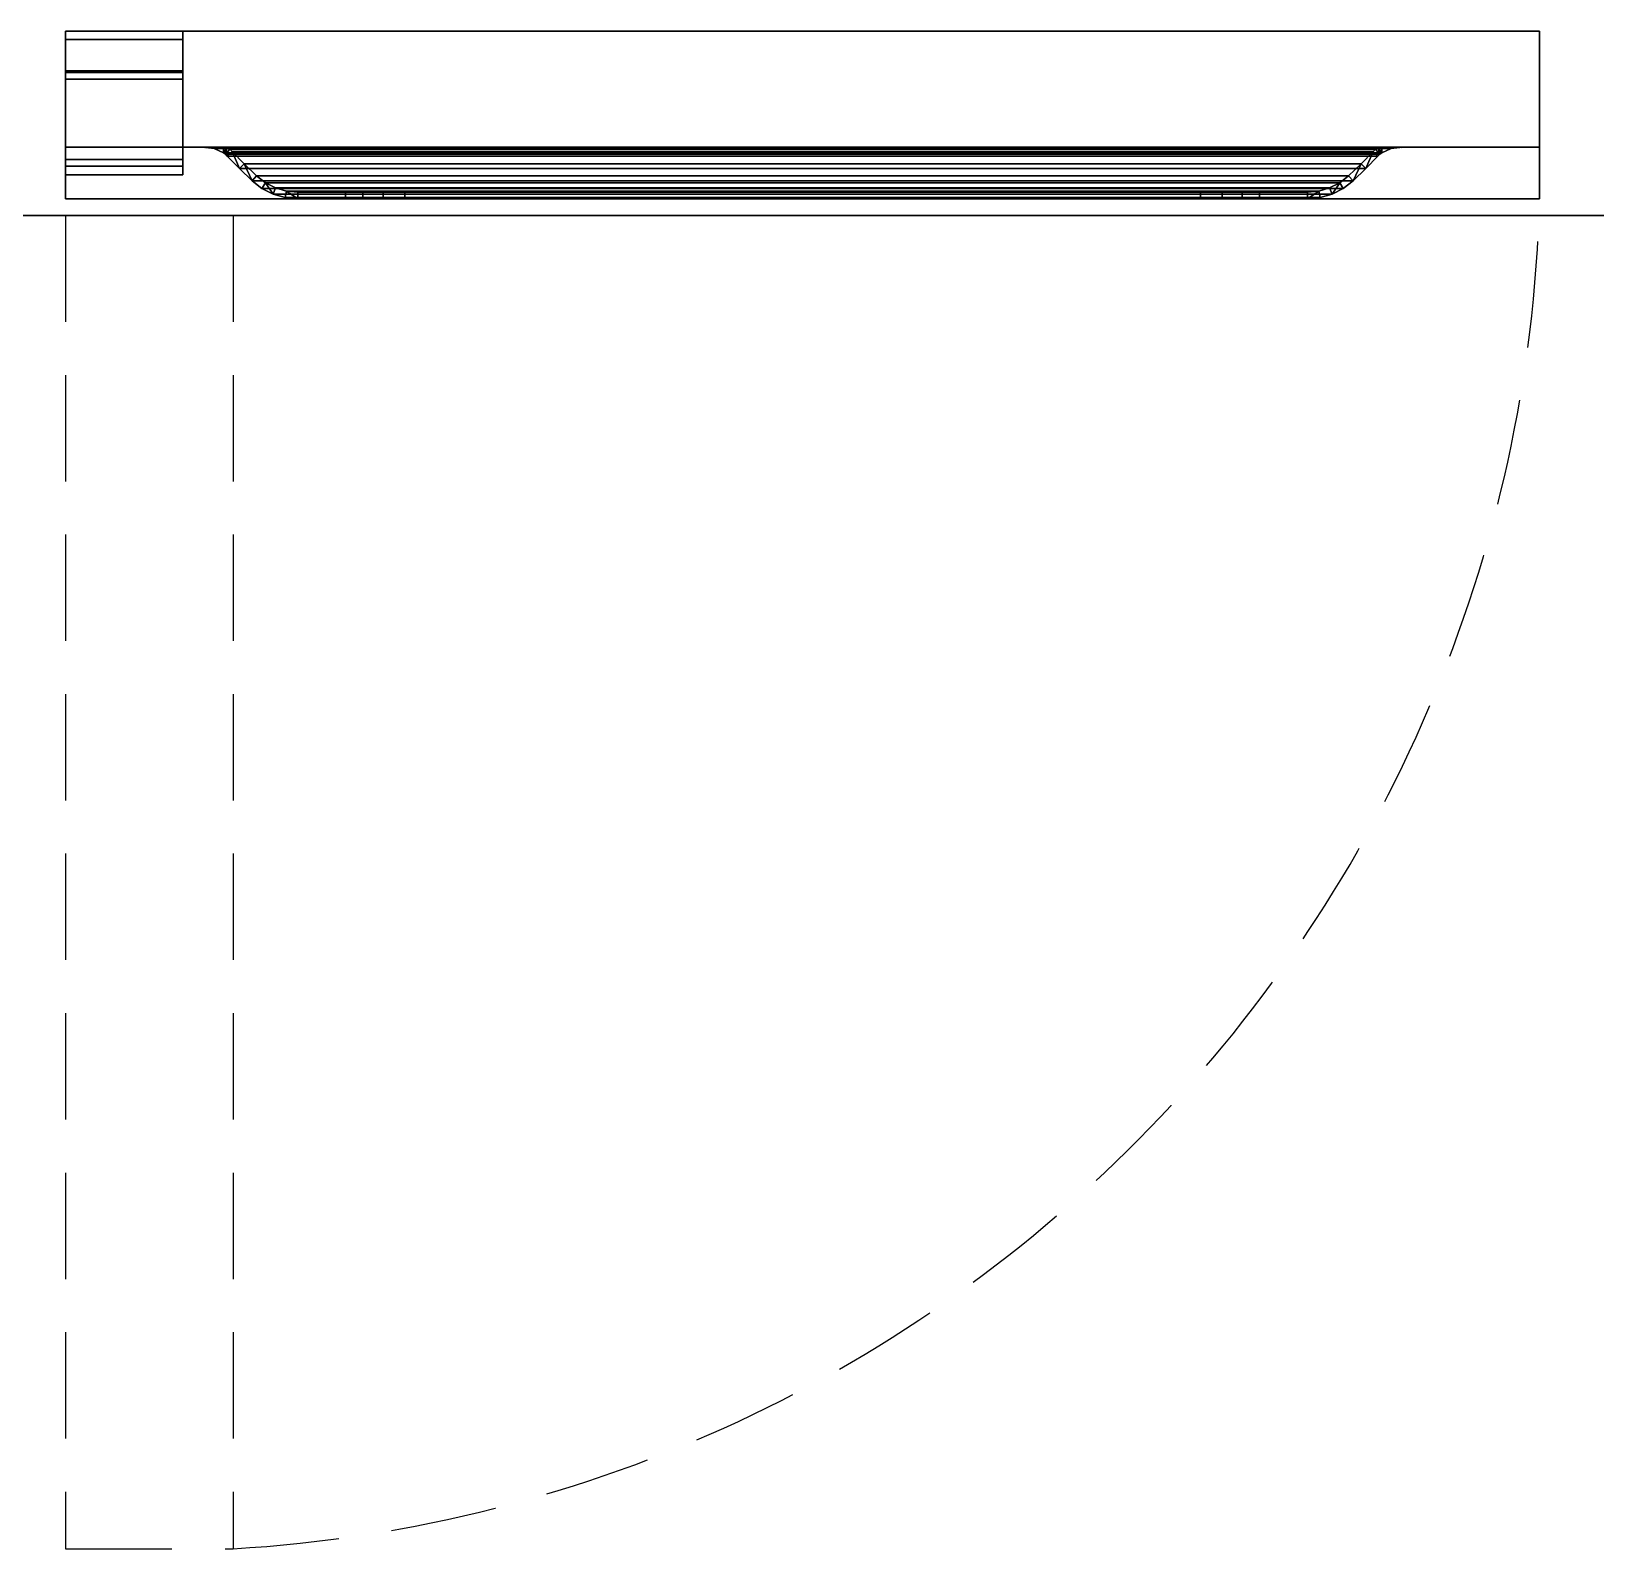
# Model space of a CAD drawing. Extents: x -9 to 2186, y -1355 to 1.
# Drawn here: x 756.3 to 1223.3, y -1098 to -645 of the extents above; entities that cross this region are included whole.
import ezdxf

# ---------------------------------------------------------------- set-up
doc = ezdxf.new("R2010")
doc.units = 0
doc.linetypes.add('NASCOSTA', pattern=[9.525, 6.35, -3.175])
for name, color, linetype in [('IQ_200_2D', 1, 'Continuous'), ('IQ_200_3D', 1, 'Continuous'), ('IQ_204_2D', 7, 'Continuous'), ('IQ_BROWN_3D', 32, 'Continuous')]:
    doc.layers.add(name, color=color, linetype=linetype)

msp = doc.modelspace()

# ---------------------------------------------------------------- linework, layer by layer
at = {"layer": 'IQ_200_2D'}
msp.add_line((2185, -700), (0, -700), dxfattribs=at)
at = {"layer": 'IQ_204_2D', "linetype": 'NASCOSTA', "ltscale": 5}
for p, q in [((766.5, -700), (766.5, -1098)), ((816.5, -700), (816.5, -1098)), ((766.5, -1098), (816.5, -1098))]:
    msp.add_line(p, q, dxfattribs=at)
msp.add_arc((792.27, -684.34), 414.37, 273.3526, 358.5257, dxfattribs=at)

# ---------------------------------------------------------------- meshes
at = {"layer": 'IQ_200_3D'}
mesh = msp.add_polyface(dxfattribs=at)
corners = [(766.5, -657.26, 178.51), (766.5, -645, 178.51), (766.5, -645, 150), (766.5, -647.5, 150), (766.5, -647.5, 176.01), (766.5, -687.81, 176.01), (766.5, -687.81, 185.01), (766.5, -685.31, 185.01), (766.5, -685.31, 178.51), (766.5, -683.31, 185.01), (766.5, -683.31, 187.51), (766.5, -656.8, 187.51), (766.5, -656.8, 181.76), (766.5, -659.3, 181.76), (766.5, -659.3, 185.01)]
mesh.append_faces([[corners[k] for k in face] for face in [(14, 11, 12, 13)]], dxfattribs={"vtx0": -1})
mesh.append_faces([[corners[k] for k in face] for face in [(5, 8, 0)]], dxfattribs={"vtx0": -1, "vtx2": -1})
mesh.append_faces([[corners[k] for k in face] for face in [(0, 1, 4, 5)]], dxfattribs={"vtx1": -1, "vtx3": -1})
mesh.append_faces([[corners[k] for k in face] for face in [(6, 7, 8, 5), (2, 3, 4, 1)]], dxfattribs={"vtx2": -1})
mesh.append_faces([[corners[k] for k in face] for face in [(14, 9, 10, 11)]], dxfattribs={"vtx3": -1})
mesh = msp.add_polyface(dxfattribs=at)
corners = [(766.5, -645, 150), (801.5, -645, 150), (801.5, -647.5, 150), (766.5, -647.5, 150)]
mesh.append_faces([[corners[k] for k in face] for face in [(0, 1, 2, 3)]])
mesh = msp.add_polyface(dxfattribs=at)
corners = [(766.5, -645, 178.51), (801.5, -645, 178.51), (801.5, -645, 150), (766.5, -645, 150)]
mesh.append_faces([[corners[k] for k in face] for face in [(0, 1, 2, 3)]])
mesh = msp.add_polyface(dxfattribs=at)
corners = [(766.5, -657.26, 178.51), (801.5, -657.26, 178.51), (801.5, -645, 178.51), (766.5, -645, 178.51)]
mesh.append_faces([[corners[k] for k in face] for face in [(0, 1, 2, 3)]])
mesh = msp.add_polyface(dxfattribs=at)
corners = [(766.5, -695, 693.5), (766.5, -679.6, 750.99), (766.5, -679.6, 799.66), (766.5, -645, 799.66), (766.5, -645, 187.51), (766.5, -695, 187.51)]
mesh.append_faces([[corners[k] for k in face] for face in [(1, 3, 0)]], dxfattribs={"vtx0": -1, "vtx1": -1})
mesh.append_faces([[corners[k] for k in face] for face in [(4, 5, 0, 3), (1, 2, 3)]], dxfattribs={"vtx2": -1})
mesh = msp.add_polyface(dxfattribs=at)
corners = [(1206.5, -695, 187.51), (766.5, -695, 187.51), (766.5, -645, 187.51), (1206.5, -645, 187.51)]
mesh.append_faces([[corners[k] for k in face] for face in [(0, 1, 2, 3)]])
mesh = msp.add_polyface(dxfattribs=at)
corners = [(1206.5, -645, 187.51), (766.5, -645, 187.51), (766.5, -645, 799.66), (1206.5, -645, 799.66)]
mesh.append_faces([[corners[k] for k in face] for face in [(0, 1, 2, 3)]])
mesh = msp.add_polyface(dxfattribs=at)
corners = [(1206.5, -645, 799.66), (766.5, -645, 799.66), (766.5, -679.6, 799.66), (1206.5, -679.6, 799.66)]
mesh.append_faces([[corners[k] for k in face] for face in [(0, 1, 2, 3)]])
mesh = msp.add_polyface(dxfattribs=at)
corners = [(766.5, -647.5, 176.01), (801.5, -647.5, 176.01), (801.5, -687.81, 176.01), (766.5, -687.81, 176.01)]
mesh.append_faces([[corners[k] for k in face] for face in [(0, 1, 2, 3)]])
mesh = msp.add_polyface(dxfattribs=at)
corners = [(766.5, -647.5, 150), (801.5, -647.5, 150), (801.5, -647.5, 176.01), (766.5, -647.5, 176.01)]
mesh.append_faces([[corners[k] for k in face] for face in [(0, 1, 2, 3)]])
mesh = msp.add_polyface(dxfattribs=at)
corners = [(801.5, -657.26, 178.51), (801.5, -685.31, 178.51), (801.5, -685.31, 185.01), (801.5, -687.81, 185.01), (801.5, -687.81, 176.01), (801.5, -647.5, 176.01), (801.5, -647.5, 150), (801.5, -645, 150), (801.5, -645, 178.51), (801.5, -683.31, 185.01), (801.5, -659.3, 185.01), (801.5, -659.3, 181.76), (801.5, -656.8, 181.76), (801.5, -656.8, 187.51), (801.5, -683.31, 187.51)]
mesh.append_faces([[corners[k] for k in face] for face in [(10, 13, 14, 9)]], dxfattribs={"vtx0": -1})
mesh.append_faces([[corners[k] for k in face] for face in [(5, 8, 0, 4)]], dxfattribs={"vtx0": -1, "vtx2": -1})
mesh.append_faces([[corners[k] for k in face] for face in [(7, 8, 5, 6), (12, 13, 10, 11)]], dxfattribs={"vtx1": -1})
mesh.append_faces([[corners[k] for k in face] for face in [(0, 1, 4)]], dxfattribs={"vtx1": -1, "vtx2": -1})
mesh.append_faces([[corners[k] for k in face] for face in [(1, 2, 3, 4)]], dxfattribs={"vtx3": -1})
mesh = msp.add_polyface(dxfattribs=at)
corners = [(1206.5, -695, 693.5), (1206.5, -695, 187.51), (1206.5, -645, 187.51), (1206.5, -645, 799.66), (1206.5, -679.6, 799.66), (1206.5, -679.6, 750.99)]
mesh.append_faces([[corners[k] for k in face] for face in [(3, 5, 0)]], dxfattribs={"vtx0": -1, "vtx2": -1})
mesh.append_faces([[corners[k] for k in face] for face in [(3, 4, 5)]], dxfattribs={"vtx2": -1})
mesh.append_faces([[corners[k] for k in face] for face in [(0, 1, 2, 3)]], dxfattribs={"vtx3": -1})
mesh = msp.add_polyface(dxfattribs=at)
corners = [(766.5, -656.8, 187.51), (801.5, -656.8, 187.51), (801.5, -656.8, 181.76), (766.5, -656.8, 181.76)]
mesh.append_faces([[corners[k] for k in face] for face in [(0, 1, 2, 3)]])
mesh = msp.add_polyface(dxfattribs=at)
corners = [(766.5, -683.31, 187.51), (801.5, -683.31, 187.51), (801.5, -656.8, 187.51), (766.5, -656.8, 187.51)]
mesh.append_faces([[corners[k] for k in face] for face in [(0, 1, 2, 3)]])
mesh = msp.add_polyface(dxfattribs=at)
corners = [(766.5, -656.8, 181.76), (801.5, -656.8, 181.76), (801.5, -659.3, 181.76), (766.5, -659.3, 181.76)]
mesh.append_faces([[corners[k] for k in face] for face in [(0, 1, 2, 3)]])
mesh = msp.add_polyface(dxfattribs=at)
corners = [(766.5, -685.31, 178.51), (801.5, -685.31, 178.51), (801.5, -657.26, 178.51), (766.5, -657.26, 178.51)]
mesh.append_faces([[corners[k] for k in face] for face in [(0, 1, 2, 3)]])
mesh = msp.add_polyface(dxfattribs=at)
corners = [(766.5, -659.3, 185.01), (801.5, -659.3, 185.01), (801.5, -683.31, 185.01), (766.5, -683.31, 185.01)]
mesh.append_faces([[corners[k] for k in face] for face in [(0, 1, 2, 3)]])
mesh = msp.add_polyface(dxfattribs=at)
corners = [(766.5, -659.3, 181.76), (801.5, -659.3, 181.76), (801.5, -659.3, 185.01), (766.5, -659.3, 185.01)]
mesh.append_faces([[corners[k] for k in face] for face in [(0, 1, 2, 3)]])
mesh = msp.add_polyface(dxfattribs=at)
corners = [(1206.5, -679.6, 799.66), (766.5, -679.6, 799.66), (766.5, -679.6, 750.99), (1206.5, -679.6, 750.99)]
mesh.append_faces([[corners[k] for k in face] for face in [(0, 1, 2, 3)]])
mesh = msp.add_polyface(dxfattribs=at)
corners = [(1206.5, -679.6, 750.99), (766.5, -679.6, 750.99), (766.5, -695, 693.5), (1206.5, -695, 693.5)]
mesh.append_faces([[corners[k] for k in face] for face in [(0, 1, 2, 3)]])
mesh = msp.add_polyface(dxfattribs=at)
corners = [(1158.23, -679.6, 793.12), (814.77, -679.6, 793.12), (813.64, -679.6, 794.25), (810.69, -679.6, 796.68), (807.34, -679.6, 798.51), (803.7, -679.6, 799.66), (1169.3, -679.6, 799.66), (1165.66, -679.6, 798.51), (1162.31, -679.6, 796.68), (1159.36, -679.6, 794.25)]
mesh.append_faces([[corners[k] for k in face] for face in [(2, 9, 0, 1)]], dxfattribs={"vtx0": -1})
mesh.append_faces([[corners[k] for k in face] for face in [(6, 7, 5)]], dxfattribs={"vtx1": -1})
mesh.append_faces([[corners[k] for k in face] for face in [(2, 3, 9)]], dxfattribs={"vtx1": -1, "vtx2": -1})
mesh.append_faces([[corners[k] for k in face] for face in [(7, 8, 4, 5), (8, 9, 3, 4)]], dxfattribs={"vtx1": -1, "vtx3": -1})
mesh = msp.add_polyface(dxfattribs=at)
corners = [(1169.3, -679.6, 799.66), (803.7, -679.6, 799.66), (807.41, -679.62, 798.47), (810.81, -680.02, 796.6), (813.64, -681.25, 794.25), (814.23, -681.73, 793.66), (814.77, -682.26, 793.12), (1158.23, -682.26, 793.12), (1158.77, -681.73, 793.66), (1159.36, -681.25, 794.25), (1162.19, -680.02, 796.6), (1165.59, -679.62, 798.47)]
mesh.append_faces([[corners[k] for k in face] for face in [(2, 11, 0, 1)]], dxfattribs={"vtx0": -1})
mesh.append_faces([[corners[k] for k in face] for face in [(3, 10, 11, 2), (10, 3, 4, 9), (5, 8, 9, 4)]], dxfattribs={"vtx0": -1, "vtx2": -1})
mesh.append_faces([[corners[k] for k in face] for face in [(6, 7, 8, 5)]], dxfattribs={"vtx2": -1})
mesh = msp.add_polyface(dxfattribs=at)
corners = [(813.64, -679.6, 794.25), (813.64, -681.25, 794.25), (810.81, -680.02, 796.6), (807.41, -679.62, 798.47), (803.7, -679.6, 799.66), (807.34, -679.6, 798.51), (810.69, -679.6, 796.68), (809.11, -679.82, 797.54), (806.02, -679.61, 798.92), (809.02, -679.6, 797.59), (806.71, -679.62, 798.7), (808.18, -679.6, 798.05), (807.06, -679.62, 798.59), (807.76, -679.6, 798.28), (807.24, -679.62, 798.53), (807.55, -679.6, 798.39), (808.26, -679.72, 798.01), (806.02, -679.6, 798.92), (807.84, -679.67, 798.24), (806.68, -679.6, 798.72), (807.62, -679.65, 798.36), (807.01, -679.6, 798.61), (807.17, -679.6, 798.56), (806.84, -679.6, 798.66), (806.89, -679.62, 798.64), (806.36, -679.62, 798.81), (806.54, -679.62, 798.75), (806.35, -679.6, 798.82), (806.51, -679.6, 798.77), (806.19, -679.61, 798.86), (806.18, -679.6, 798.87)]
mesh.append_faces([[corners[k] for k in face] for face in [(2, 0, 1)]], dxfattribs={"vtx0": -1})
mesh.append_faces([[corners[k] for k in face] for face in [(9, 7, 16), (11, 16, 18)]], dxfattribs={"vtx0": -1, "vtx2": -1})
mesh.append_faces([[corners[k] for k in face] for face in [(6, 0, 2), (5, 15, 3), (3, 14, 5), (2, 7, 6), (11, 9, 16), (9, 6, 7), (25, 29, 27), (19, 23, 10), (13, 11, 18), (21, 22, 12), (18, 20, 13), (10, 26, 19), (15, 13, 20), (23, 21, 24), (20, 3, 15), (14, 12, 22), (22, 5, 14), (12, 24, 21), (24, 10, 23), (29, 8, 30), (27, 28, 25), (26, 25, 28), (28, 19, 26), (17, 30, 8), (30, 27, 29)]], dxfattribs={"vtx1": -1, "vtx2": -1})
mesh.append_faces([[corners[k] for k in face] for face in [(8, 4, 17)]], dxfattribs={"vtx2": -1})
mesh = msp.add_polyface(dxfattribs=at)
corners = [(850.08, -693, 757.81), (850.08, -695, 757.81), (835.78, -695, 772.11), (832.05, -694.65, 775.84), (828.45, -693.61, 779.44), (825.1, -691.91, 782.79), (822.14, -689.62, 785.75), (818.39, -686.01, 789.5), (814.77, -682.26, 793.12), (814.23, -681.73, 793.66), (813.64, -681.25, 794.25), (813.64, -679.6, 794.25), (814.77, -679.6, 793.12), (815.53, -680.21, 792.36), (816.23, -680.89, 791.66), (819.8, -684.59, 788.09), (823.5, -688.16, 784.39), (826.17, -690.22, 781.72), (829.18, -691.75, 778.71), (832.42, -692.68, 775.47), (835.78, -693, 772.11)]
mesh.append_faces([[corners[k] for k in face] for face in [(3, 19, 2), (5, 17, 4), (18, 4, 17), (8, 14, 7), (13, 9, 12)]], dxfattribs={"vtx0": -1, "vtx1": -1})
mesh.append_faces([[corners[k] for k in face] for face in [(2, 19, 20), (12, 9, 10)]], dxfattribs={"vtx0": -1, "vtx2": -1})
mesh.append_faces([[corners[k] for k in face] for face in [(15, 16, 6), (14, 15, 7), (6, 7, 15)]], dxfattribs={"vtx1": -1, "vtx2": -1})
mesh.append_faces([[corners[k] for k in face] for face in [(3, 4, 18, 19), (16, 17, 5, 6), (8, 9, 13, 14)]], dxfattribs={"vtx1": -1, "vtx3": -1})
mesh.append_faces([[corners[k] for k in face] for face in [(0, 1, 2, 20), (10, 11, 12)]], dxfattribs={"vtx2": -1})
mesh = msp.add_polyface(dxfattribs=at)
corners = [(1156.77, -680.89, 791.66), (816.23, -680.89, 791.66), (815.53, -680.21, 792.36), (814.77, -679.6, 793.12), (1158.23, -679.6, 793.12), (1157.47, -680.21, 792.36)]
mesh.append_faces([[corners[k] for k in face] for face in [(0, 1, 2, 5), (3, 4, 5, 2)]], dxfattribs={"vtx2": -1})
mesh = msp.add_polyface(dxfattribs=at)
corners = [(1149.5, -688.16, 784.39), (823.5, -688.16, 784.39), (819.8, -684.59, 788.09), (816.23, -680.89, 791.66), (1156.77, -680.89, 791.66), (1153.2, -684.59, 788.09)]
mesh.append_faces([[corners[k] for k in face] for face in [(0, 1, 2, 5), (3, 4, 5, 2)]], dxfattribs={"vtx2": -1})
mesh = msp.add_polyface(dxfattribs=at)
corners = [(1159.36, -679.6, 794.25), (1159.36, -681.25, 794.25), (1158.77, -681.73, 793.66), (1158.23, -682.26, 793.12), (1154.61, -686.01, 789.5), (1150.86, -689.62, 785.75), (1147.9, -691.91, 782.79), (1144.55, -693.61, 779.44), (1140.95, -694.65, 775.84), (1137.22, -695, 772.11), (1122.92, -695, 757.81), (1122.92, -693, 757.81), (1137.22, -693, 772.11), (1140.58, -692.68, 775.47), (1143.82, -691.75, 778.71), (1146.83, -690.22, 781.72), (1149.5, -688.16, 784.39), (1153.2, -684.59, 788.09), (1156.77, -680.89, 791.66), (1157.47, -680.21, 792.36), (1158.23, -679.6, 793.12)]
mesh.append_faces([[corners[k] for k in face] for face in [(2, 20, 1), (20, 2, 19), (17, 5, 16)]], dxfattribs={"vtx0": -1, "vtx1": -1})
mesh.append_faces([[corners[k] for k in face] for face in [(14, 7, 8, 13), (7, 14, 15), (6, 15, 16, 5), (9, 12, 13), (13, 8, 9), (19, 2, 3, 18), (18, 3, 4)]], dxfattribs={"vtx0": -1, "vtx2": -1})
mesh.append_faces([[corners[k] for k in face] for face in [(6, 7, 15), (4, 5, 17), (17, 18, 4)]], dxfattribs={"vtx1": -1, "vtx2": -1})
mesh.append_faces([[corners[k] for k in face] for face in [(20, 0, 1)]], dxfattribs={"vtx2": -1})
mesh.append_faces([[corners[k] for k in face] for face in [(9, 10, 11, 12)]], dxfattribs={"vtx3": -1})
mesh = msp.add_polyface(dxfattribs=at)
corners = [(1159.36, -681.25, 794.25), (1159.36, -679.6, 794.25), (1162.31, -679.6, 796.68), (1165.66, -679.6, 798.51), (1169.3, -679.6, 799.66), (1165.59, -679.62, 798.47), (1162.19, -680.02, 796.6), (1163.98, -679.6, 797.59), (1166.98, -679.61, 798.92), (1163.89, -679.82, 797.54), (1164.82, -679.6, 798.05), (1166.29, -679.62, 798.7), (1164.74, -679.72, 798.01), (1165.24, -679.6, 798.28), (1165.94, -679.62, 798.59), (1165.16, -679.67, 798.24), (1165.45, -679.6, 798.39), (1165.76, -679.62, 798.53), (1165.38, -679.65, 798.36), (1166.98, -679.6, 798.92), (1166.32, -679.6, 798.72), (1165.99, -679.6, 798.61), (1166.16, -679.6, 798.66), (1165.83, -679.6, 798.56), (1166.11, -679.62, 798.64), (1166.64, -679.62, 798.81), (1166.46, -679.62, 798.75), (1166.65, -679.6, 798.82), (1166.49, -679.6, 798.77), (1166.81, -679.61, 798.86), (1166.82, -679.6, 798.87)]
mesh.append_faces([[corners[k] for k in face] for face in [(1, 6, 0)]], dxfattribs={"vtx0": -1})
mesh.append_faces([[corners[k] for k in face] for face in [(7, 9, 2), (28, 26, 20), (10, 12, 7), (13, 15, 10), (16, 18, 13), (17, 23, 14), (22, 24, 21), (19, 8, 30), (26, 28, 25), (29, 30, 8)]], dxfattribs={"vtx0": -1, "vtx1": -1})
mesh.append_faces([[corners[k] for k in face] for face in [(17, 3, 23), (6, 1, 2), (16, 5, 18)]], dxfattribs={"vtx0": -1, "vtx2": -1})
mesh.append_faces([[corners[k] for k in face] for face in [(15, 12, 10), (9, 6, 2), (12, 9, 7), (18, 15, 13), (24, 14, 21), (23, 21, 14), (16, 3, 5), (17, 5, 3), (27, 30, 29), (11, 24, 22), (22, 20, 11), (28, 27, 25), (26, 11, 20), (29, 25, 27)]], dxfattribs={"vtx1": -1, "vtx2": -1})
mesh.append_faces([[corners[k] for k in face] for face in [(19, 4, 8)]], dxfattribs={"vtx2": -1})
mesh = msp.add_polyface(dxfattribs=at)
corners = [(766.5, -683.31, 185.01), (801.5, -683.31, 185.01), (801.5, -683.31, 187.51), (766.5, -683.31, 187.51)]
mesh.append_faces([[corners[k] for k in face] for face in [(0, 1, 2, 3)]])
mesh = msp.add_polyface(dxfattribs=at)
corners = [(766.5, -685.31, 185.01), (801.5, -685.31, 185.01), (801.5, -685.31, 178.51), (766.5, -685.31, 178.51)]
mesh.append_faces([[corners[k] for k in face] for face in [(0, 1, 2, 3)]])
mesh = msp.add_polyface(dxfattribs=at)
corners = [(766.5, -687.81, 185.01), (801.5, -687.81, 185.01), (801.5, -685.31, 185.01), (766.5, -685.31, 185.01)]
mesh.append_faces([[corners[k] for k in face] for face in [(0, 1, 2, 3)]])
mesh = msp.add_polyface(dxfattribs=at)
corners = [(1158.23, -682.26, 793.12), (814.77, -682.26, 793.12), (818.39, -686.01, 789.5), (822.14, -689.62, 785.75), (1150.86, -689.62, 785.75), (1154.61, -686.01, 789.5)]
mesh.append_faces([[corners[k] for k in face] for face in [(0, 1, 2, 5), (3, 4, 5, 2)]], dxfattribs={"vtx2": -1})
mesh = msp.add_polyface(dxfattribs=at)
corners = [(766.5, -687.81, 176.01), (801.5, -687.81, 176.01), (801.5, -687.81, 185.01), (766.5, -687.81, 185.01)]
mesh.append_faces([[corners[k] for k in face] for face in [(0, 1, 2, 3)]])
mesh = msp.add_polyface(dxfattribs=at)
corners = [(1150.86, -689.62, 785.75), (822.14, -689.62, 785.75), (825.1, -691.91, 782.79), (828.45, -693.61, 779.44), (832.05, -694.65, 775.84), (835.78, -695, 772.11), (1137.22, -695, 772.11), (1140.95, -694.65, 775.84), (1144.55, -693.61, 779.44), (1147.9, -691.91, 782.79)]
mesh.append_faces([[corners[k] for k in face] for face in [(7, 4, 5, 6)]], dxfattribs={"vtx0": -1})
mesh.append_faces([[corners[k] for k in face] for face in [(9, 2, 3, 8), (4, 7, 8, 3)]], dxfattribs={"vtx0": -1, "vtx2": -1})
mesh.append_faces([[corners[k] for k in face] for face in [(0, 1, 2, 9)]], dxfattribs={"vtx2": -1})
mesh = msp.add_polyface(dxfattribs=at)
corners = [(1137.22, -693, 772.11), (835.78, -693, 772.11), (832.42, -692.68, 775.47), (829.18, -691.75, 778.71), (826.17, -690.22, 781.72), (823.5, -688.16, 784.39), (1149.5, -688.16, 784.39), (1146.83, -690.22, 781.72), (1143.82, -691.75, 778.71), (1140.58, -692.68, 775.47)]
mesh.append_faces([[corners[k] for k in face] for face in [(2, 9, 0, 1)]], dxfattribs={"vtx0": -1})
mesh.append_faces([[corners[k] for k in face] for face in [(9, 2, 3, 8), (4, 7, 8, 3)]], dxfattribs={"vtx0": -1, "vtx2": -1})
mesh.append_faces([[corners[k] for k in face] for face in [(5, 6, 7, 4)]], dxfattribs={"vtx2": -1})
mesh = msp.add_polyface(dxfattribs=at)
corners = [(1206.5, -695, 693.5), (766.5, -695, 693.5), (766.5, -695, 187.51), (1206.5, -695, 187.51)]
mesh.append_faces([[corners[k] for k in face] for face in [(0, 1, 2, 3)]])
mesh = msp.add_polyface(dxfattribs=at)
corners = [(1105.24, -693, 750.49), (867.76, -693, 750.49), (861.29, -693, 751.34), (855.26, -693, 753.84), (850.08, -693, 757.81), (835.78, -693, 772.11), (1137.22, -693, 772.11), (1122.92, -693, 757.81), (1117.74, -693, 753.84), (1111.71, -693, 751.34)]
mesh.append_faces([[corners[k] for k in face] for face in [(1, 5, 0)]], dxfattribs={"vtx0": -1, "vtx1": -1})
mesh.append_faces([[corners[k] for k in face] for face in [(6, 7, 0, 5), (4, 5, 1, 3)]], dxfattribs={"vtx1": -1, "vtx2": -1})
mesh.append_faces([[corners[k] for k in face] for face in [(8, 9, 0, 7), (1, 2, 3)]], dxfattribs={"vtx2": -1})
mesh = msp.add_polyface(dxfattribs=at)
corners = [(1137.22, -695, 772.11), (835.78, -695, 772.11), (850.08, -695, 757.81), (855.26, -695, 753.84), (861.29, -695, 751.34), (867.76, -695, 750.49), (1105.24, -695, 750.49), (1111.71, -695, 751.34), (1117.74, -695, 753.84), (1122.92, -695, 757.81)]
mesh.append_faces([[corners[k] for k in face] for face in [(6, 9, 0, 5)]], dxfattribs={"vtx0": -1, "vtx2": -1})
mesh.append_faces([[corners[k] for k in face] for face in [(1, 2, 5, 0)]], dxfattribs={"vtx1": -1, "vtx2": -1})
mesh.append_faces([[corners[k] for k in face] for face in [(7, 8, 9, 6), (3, 4, 5, 2)]], dxfattribs={"vtx2": -1})
mesh = msp.add_polyface(dxfattribs=at)
corners = [(850.08, -695, 757.81), (850.08, -693, 757.81), (855.26, -693, 753.84), (861.29, -693, 751.34), (867.76, -693, 750.49), (867.76, -695, 750.49), (861.29, -695, 751.34), (855.26, -695, 753.84)]
mesh.append_faces([[corners[k] for k in face] for face in [(2, 7, 0, 1)]], dxfattribs={"vtx0": -1})
mesh.append_faces([[corners[k] for k in face] for face in [(3, 6, 7, 2)]], dxfattribs={"vtx0": -1, "vtx2": -1})
mesh.append_faces([[corners[k] for k in face] for face in [(4, 5, 6, 3)]], dxfattribs={"vtx2": -1})
mesh = msp.add_polyface(dxfattribs=at)
corners = [(1105.24, -693, 750.49), (1105.24, -695, 750.49), (867.76, -695, 750.49), (867.76, -693, 750.49)]
mesh.append_faces([[corners[k] for k in face] for face in [(0, 1, 2, 3)]])
mesh = msp.add_polyface(dxfattribs=at)
corners = [(1122.92, -693, 757.81), (1122.92, -695, 757.81), (1117.74, -695, 753.84), (1111.71, -695, 751.34), (1105.24, -695, 750.49), (1105.24, -693, 750.49), (1111.71, -693, 751.34), (1117.74, -693, 753.84)]
mesh.append_faces([[corners[k] for k in face] for face in [(6, 3, 4, 5)]], dxfattribs={"vtx0": -1})
mesh.append_faces([[corners[k] for k in face] for face in [(7, 2, 3, 6)]], dxfattribs={"vtx0": -1, "vtx2": -1})
mesh.append_faces([[corners[k] for k in face] for face in [(0, 1, 2, 7)]], dxfattribs={"vtx2": -1})
at = {"layer": 'IQ_BROWN_3D'}
mesh = msp.add_polyface(dxfattribs=at)
corners = [(0, 0, 840), (0, -700, 840), (2185, -700, 840), (2185, 0, 840)]
mesh.append_faces([[corners[k] for k in face] for face in [(0, 1, 2, 3)]])
mesh = msp.add_polyface(dxfattribs=at)
corners = [(2185, -700, 800), (0, -700, 800), (0, 0, 800), (2185, 0, 800)]
mesh.append_faces([[corners[k] for k in face] for face in [(0, 1, 2, 3)]])
mesh = msp.add_polyface(dxfattribs=at)
corners = [(0, -700, 840), (0, -700, 800), (2185, -700, 800), (2185, -700, 840)]
mesh.append_faces([[corners[k] for k in face] for face in [(0, 1, 2, 3)]])

doc.saveas('drawing.dxf')
